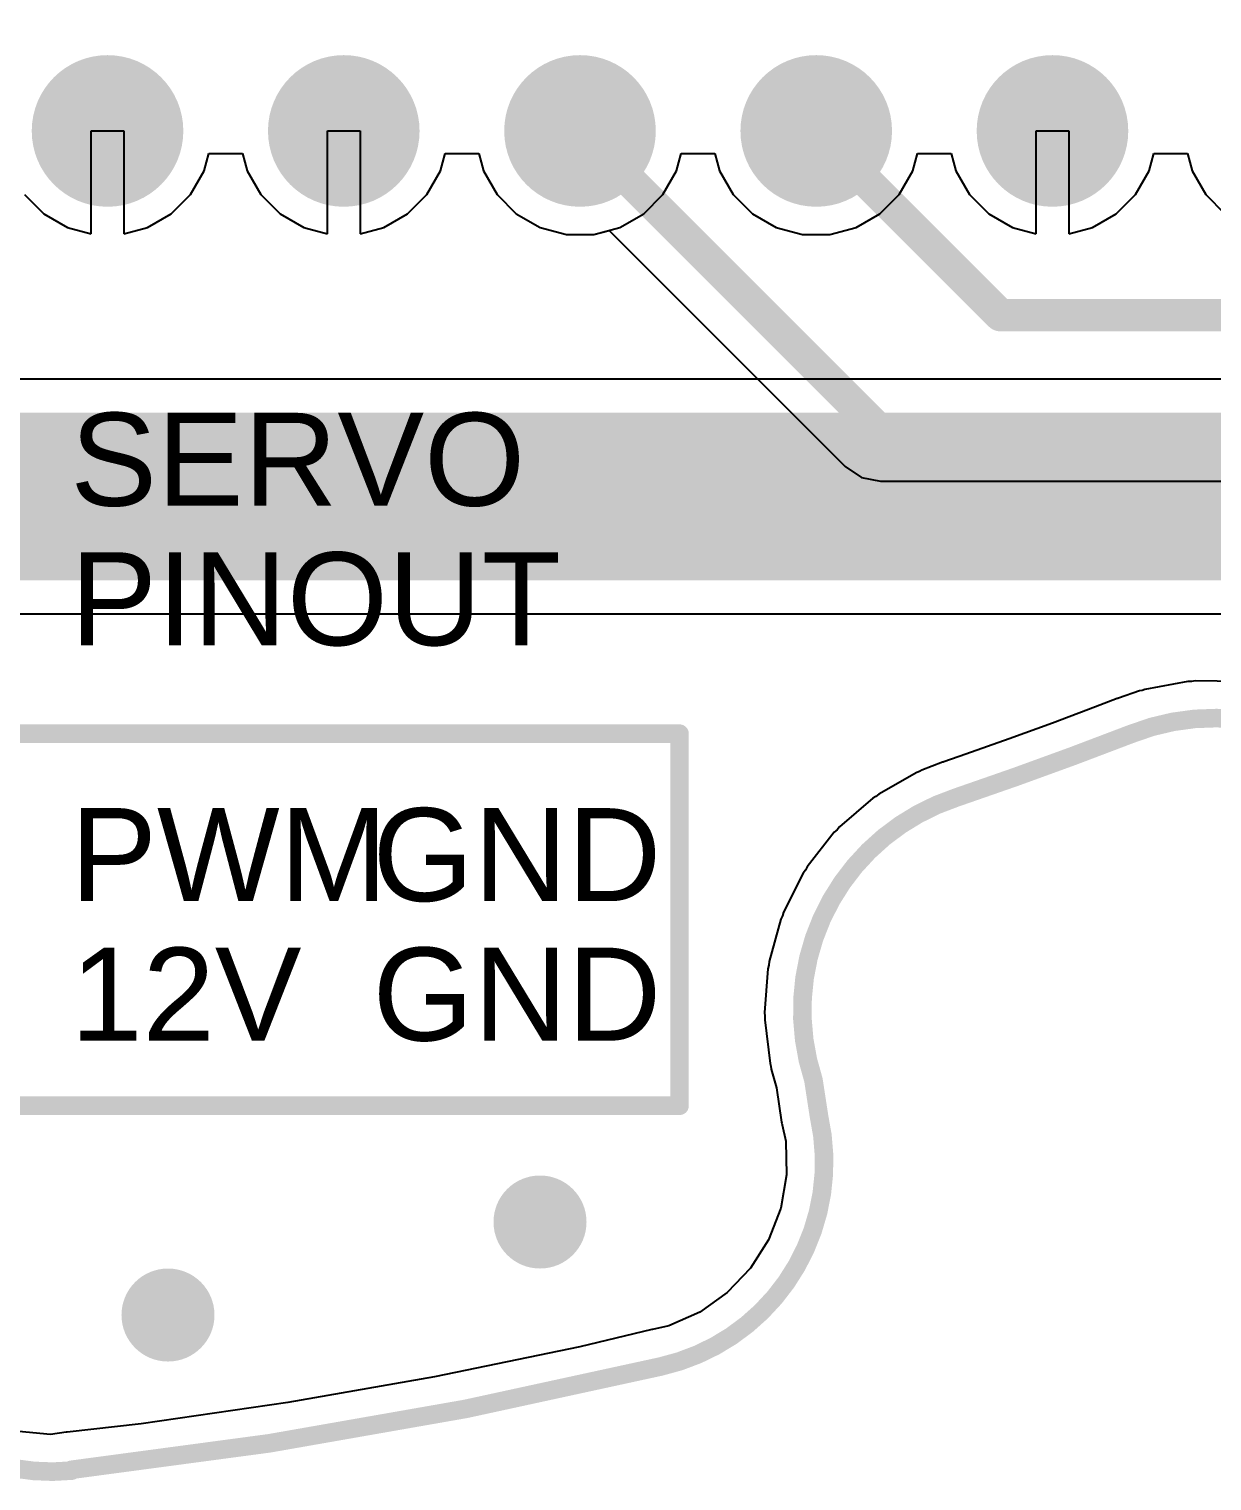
# Model space of a CAD drawing. Header units: inches. Extents: x 0 to 106, y 0 to 106.
# Drawn here: x 58.51 to 71.22, y 0.22 to 15.83 of the extents above; entities that cross this region are included whole.
import ezdxf

# ---------------------------------------------------------------- set-up
doc = ezdxf.new("R2010")
doc.units = ezdxf.units.IN
for name, color, linetype in [('Board Shape', 56, 'Continuous'), ('Bottom Layer', 5, 'Continuous'), ('Bottom Overlay', 54, 'Continuous'), ('Bottom Solder', 6, 'Continuous'), ('Layer 1', 16, 'Continuous'), ('Layer 2', 76, 'Continuous'), ('Mechanical 13', 56, 'Continuous'), ('Mechanical 15', 56, 'Continuous'), ('Multi-Layer', 9, 'Continuous'), ('Pad Holes', 156, 'Continuous'), ('Top Layer', 1, 'Continuous'), ('Top Overlay', 2, 'Continuous'), ('Top Solder', 216, 'Continuous'), ('Via Holes', 16, 'Continuous')]:
    doc.layers.add(name, color=color, linetype=linetype)
doc.styles.add('Arial', font='', dxfattribs={"height": 0.2})
doc.styles.get('Arial').set_extended_font_data('Arial')

# ---------------------------------------------------------------- blocks, each defined once
blk = doc.blocks.new('IDC_40_M_____________B_263')
at = {"layer": 'Bottom Layer'}
h = blk.add_hatch(color=5, dxfattribs=at)
edge = h.paths.add_edge_path()
edge.add_arc((6.35, -1.27), 0.765, 0, 360)
h = blk.add_hatch(color=5, dxfattribs=at)
edge = h.paths.add_edge_path()
edge.add_arc((8.89, -1.27), 0.765, 0, 360)
h = blk.add_hatch(color=5, dxfattribs=at)
edge = h.paths.add_edge_path()
edge.add_arc((11.43, -1.27), 0.765, 0, 360)
h = blk.add_hatch(color=5, dxfattribs=at)
edge = h.paths.add_edge_path()
edge.add_arc((13.97, -1.27), 0.765, 0, 360)
h = blk.add_hatch(color=5, dxfattribs=at)
edge = h.paths.add_edge_path()
edge.add_arc((16.51, -1.27), 0.765, 0, 360)
at = {"layer": 'Bottom Solder'}
h = blk.add_hatch(color=6, dxfattribs=at)
edge = h.paths.add_edge_path()
edge.add_arc((6.35, -1.27), 0.815, 0, 360)
h = blk.add_hatch(color=6, dxfattribs=at)
edge = h.paths.add_edge_path()
edge.add_arc((8.89, -1.27), 0.815, 0, 360)
h = blk.add_hatch(color=6, dxfattribs=at)
edge = h.paths.add_edge_path()
edge.add_arc((11.43, -1.27), 0.815, 0, 360)
h = blk.add_hatch(color=6, dxfattribs=at)
edge = h.paths.add_edge_path()
edge.add_arc((13.97, -1.27), 0.815, 0, 360)
h = blk.add_hatch(color=6, dxfattribs=at)
edge = h.paths.add_edge_path()
edge.add_arc((16.51, -1.27), 0.815, 0, 360)
at = {"layer": 'Layer 1'}
h = blk.add_hatch(color=16, dxfattribs=at)
edge = h.paths.add_edge_path()
edge.add_arc((6.35, -1.27), 0.765, 0, 360)
h = blk.add_hatch(color=16, dxfattribs=at)
edge = h.paths.add_edge_path()
edge.add_arc((8.89, -1.27), 0.765, 0, 360)
h = blk.add_hatch(color=16, dxfattribs=at)
edge = h.paths.add_edge_path()
edge.add_arc((11.43, -1.27), 0.765, 0, 360)
h = blk.add_hatch(color=16, dxfattribs=at)
edge = h.paths.add_edge_path()
edge.add_arc((13.97, -1.27), 0.765, 0, 360)
h = blk.add_hatch(color=16, dxfattribs=at)
edge = h.paths.add_edge_path()
edge.add_arc((16.51, -1.27), 0.765, 0, 360)
at = {"layer": 'Layer 2'}
h = blk.add_hatch(color=76, dxfattribs=at)
edge = h.paths.add_edge_path()
edge.add_arc((6.35, -1.27), 0.765, 0, 360)
h = blk.add_hatch(color=76, dxfattribs=at)
edge = h.paths.add_edge_path()
edge.add_arc((8.89, -1.27), 0.765, 0, 360)
h = blk.add_hatch(color=76, dxfattribs=at)
edge = h.paths.add_edge_path()
edge.add_arc((11.43, -1.27), 0.765, 0, 360)
h = blk.add_hatch(color=76, dxfattribs=at)
edge = h.paths.add_edge_path()
edge.add_arc((13.97, -1.27), 0.765, 0, 360)
h = blk.add_hatch(color=76, dxfattribs=at)
edge = h.paths.add_edge_path()
edge.add_arc((16.51, -1.27), 0.765, 0, 360)
at = {"layer": 'Multi-Layer'}
h = blk.add_hatch(color=9, dxfattribs=at)
edge = h.paths.add_edge_path()
edge.add_arc((6.35, -1.27), 0.765, 0, 360)
h = blk.add_hatch(color=9, dxfattribs=at)
edge = h.paths.add_edge_path()
edge.add_arc((8.89, -1.27), 0.765, 0, 360)
h = blk.add_hatch(color=9, dxfattribs=at)
edge = h.paths.add_edge_path()
edge.add_arc((11.43, -1.27), 0.765, 0, 360)
h = blk.add_hatch(color=9, dxfattribs=at)
edge = h.paths.add_edge_path()
edge.add_arc((13.97, -1.27), 0.765, 0, 360)
h = blk.add_hatch(color=9, dxfattribs=at)
edge = h.paths.add_edge_path()
edge.add_arc((16.51, -1.27), 0.765, 0, 360)
at = {"layer": 'Pad Holes'}
h = blk.add_hatch(color=7, dxfattribs=at)
edge = h.paths.add_edge_path()
edge.add_arc((6.35, -1.27), 0.51, 0, 360)
h = blk.add_hatch(color=7, dxfattribs=at)
edge = h.paths.add_edge_path()
edge.add_arc((8.89, -1.27), 0.51, 0, 360)
h = blk.add_hatch(color=7, dxfattribs=at)
edge = h.paths.add_edge_path()
edge.add_arc((11.43, -1.27), 0.51, 0, 360)
h = blk.add_hatch(color=7, dxfattribs=at)
edge = h.paths.add_edge_path()
edge.add_arc((13.97, -1.27), 0.51, 0, 360)
h = blk.add_hatch(color=7, dxfattribs=at)
edge = h.paths.add_edge_path()
edge.add_arc((16.51, -1.27), 0.51, 0, 360)
at = {"layer": 'Top Layer'}
h = blk.add_hatch(color=1, dxfattribs=at)
edge = h.paths.add_edge_path()
edge.add_arc((6.35, -1.27), 0.765, 0, 360)
h = blk.add_hatch(color=1, dxfattribs=at)
edge = h.paths.add_edge_path()
edge.add_arc((8.89, -1.27), 0.765, 0, 360)
h = blk.add_hatch(color=1, dxfattribs=at)
edge = h.paths.add_edge_path()
edge.add_arc((11.43, -1.27), 0.765, 0, 360)
h = blk.add_hatch(color=1, dxfattribs=at)
edge = h.paths.add_edge_path()
edge.add_arc((13.97, -1.27), 0.765, 0, 360)
h = blk.add_hatch(color=1, dxfattribs=at)
edge = h.paths.add_edge_path()
edge.add_arc((16.51, -1.27), 0.765, 0, 360)
at = {"layer": 'Top Solder'}
h = blk.add_hatch(color=216, dxfattribs=at)
edge = h.paths.add_edge_path()
edge.add_arc((6.35, -1.27), 0.815, 0, 360)
h = blk.add_hatch(color=216, dxfattribs=at)
edge = h.paths.add_edge_path()
edge.add_arc((8.89, -1.27), 0.815, 0, 360)
h = blk.add_hatch(color=216, dxfattribs=at)
edge = h.paths.add_edge_path()
edge.add_arc((11.43, -1.27), 0.815, 0, 360)
h = blk.add_hatch(color=216, dxfattribs=at)
edge = h.paths.add_edge_path()
edge.add_arc((13.97, -1.27), 0.815, 0, 360)
h = blk.add_hatch(color=216, dxfattribs=at)
edge = h.paths.add_edge_path()
edge.add_arc((16.51, -1.27), 0.815, 0, 360)
at = {"layer": 'Bottom Overlay'}
blk.add_lwpolyline([(1.27, -4.445, 0.2, 0.2, 0), (27.94, -4.445, 0.2, 0.2, 0)], format="xyseb", dxfattribs=at)
at = {"layer": 'Mechanical 13'}
blk.add_lwpolyline([(-29.21, -4.826, 0.127, 0.127, 0), (29.25, -4.826, 0.127, 0.127, 0)], format="xyseb", dxfattribs=at)
at = {"layer": 'Mechanical 15'}
blk.add_lwpolyline([(-29.25, -4.9, 0.127, 0.127, 0), (29.25, -4.9, 0.127, 0.127, 0)], format="xyseb", dxfattribs=at)

msp = doc.modelspace()

# ---------------------------------------------------------------- hatches: boundary and pattern name
at = {"layer": 'Bottom Layer'}
h = msp.add_hatch(color=5, dxfattribs=at)
edge = h.paths.add_edge_path()
edge.add_arc((64, 3), 0.5, 0, 360)
h = msp.add_hatch(color=5, dxfattribs=at)
edge = h.paths.add_edge_path()
edge.add_arc((60, 2), 0.5, 0, 360)
at = {"layer": 'Layer 1'}
h = msp.add_hatch(color=16, dxfattribs=at)
edge = h.paths.add_edge_path()
edge.add_arc((64, 3), 0.5, 0, 360)
h = msp.add_hatch(color=16, dxfattribs=at)
edge = h.paths.add_edge_path()
edge.add_arc((60, 2), 0.5, 0, 360)
at = {"layer": 'Layer 2'}
h = msp.add_hatch(color=76, dxfattribs=at)
edge = h.paths.add_edge_path()
edge.add_arc((64, 3), 0.5, 0, 360)
h = msp.add_hatch(color=76, dxfattribs=at)
edge = h.paths.add_edge_path()
edge.add_arc((60, 2), 0.5, 0, 360)
at = {"layer": 'Top Layer'}
h = msp.add_hatch(color=1, dxfattribs=at)
edge = h.paths.add_edge_path()
edge.add_arc((64, 3), 0.5, 0, 360)
h = msp.add_hatch(color=1, dxfattribs=at)
edge = h.paths.add_edge_path()
edge.add_arc((60, 2), 0.5, 0, 360)
at = {"layer": 'Via Holes'}
h = msp.add_hatch(color=7, dxfattribs=at)
edge = h.paths.add_edge_path()
edge.add_arc((64, 3), 0.25, 0, 360)
h = msp.add_hatch(color=7, dxfattribs=at)
edge = h.paths.add_edge_path()
edge.add_arc((60, 2), 0.25, 0, 360)

# ---------------------------------------------------------------- linework, layer by layer
at = {"layer": 'Board Shape'}
for points in [[(68.125, 103.796, 0.2, 0.2, -0.680616), (76.614, 5.551, 0.2, 0.2, 0)], [(70.353, 8.246, 0.2, 0.2, -0.414213), (73.479, 6.906, 0.2, 0.2, 0)], [(70.353, 8.246, 0.2, 0.2, -0.010416), (68.474, 7.563, 0.2, 0.2, 0)], [(66.94, 4.526, 0.2, 0.2, -0.414214), (68.474, 7.563, 0.2, 0.2, 0)], [(66.94, 4.526, 0.2, 0.2, 0), (67, 4.136, 0.2, 0.2, 0)], [(67, 4.136, 0.2, 0.2, -0.414214), (65.299, 1.447, 0.2, 0.2, 0)], [(58.963, 0.327, 0.2, 0.2, -0.414214), (56.556, 2.295, 0.2, 0.2, 0)], [(65.299, 1.447, 0.2, 0.2, -0.030375), (58.962, 0.336, 0.2, 0.2, 0)]]:
    msp.add_lwpolyline(points, format="xyseb", dxfattribs=at)
for points in [[(70.303, 8.246, 0.1, 0.1, 1), (70.403, 8.246, 0.1, 0.1, 1)], [(70.303, 8.246, 0.1, 0.1, 1), (70.403, 8.246, 0.1, 0.1, 1)], [(68.424, 7.563, 0.1, 0.1, 1), (68.524, 7.563, 0.1, 0.1, 1)], [(68.424, 7.563, 0.1, 0.1, 1), (68.524, 7.563, 0.1, 0.1, 1)], [(66.89, 4.526, 0.1, 0.1, 1), (66.99, 4.526, 0.1, 0.1, 1)], [(66.89, 4.526, 0.1, 0.1, 1), (66.99, 4.526, 0.1, 0.1, 1)], [(66.95, 4.136, 0.1, 0.1, 1), (67.05, 4.136, 0.1, 0.1, 1)], [(66.95, 4.136, 0.1, 0.1, 1), (67.05, 4.136, 0.1, 0.1, 1)], [(65.249, 1.447, 0.1, 0.1, 1), (65.349, 1.447, 0.1, 0.1, 1)], [(65.249, 1.447, 0.1, 0.1, 1), (65.349, 1.447, 0.1, 0.1, 1)], [(58.912, 0.336, 0.1, 0.1, 1), (59.012, 0.336, 0.1, 0.1, 1)], [(58.913, 0.327, 0.1, 0.1, 1), (59.013, 0.327, 0.1, 0.1, 1)]]:
    msp.add_lwpolyline(points, format="xyseb", close=True, dxfattribs=at)
at = {"layer": 'Bottom Layer'}
for p, q in [((59.175, 13.623), (59.175, 14.73)), ((59.175, 14.73), (59.525, 14.73)), ((59.525, 14.73), (59.525, 13.623)), ((61.715, 13.623), (61.715, 14.73)), ((61.715, 14.73), (62.065, 14.73)), ((62.065, 14.73), (62.065, 13.623)), ((69.335, 13.623), (69.335, 14.73)), ((69.335, 14.73), (69.685, 14.73)), ((69.685, 14.73), (69.685, 13.623)), ((60.389, 14.3), (60.439, 14.486)), ((60.439, 14.486), (60.801, 14.486)), ((60.801, 14.486), (60.851, 14.3)), ((62.929, 14.3), (62.979, 14.486)), ((62.979, 14.486), (63.341, 14.486)), ((63.341, 14.486), (63.391, 14.3)), ((65.469, 14.3), (65.519, 14.486)), ((65.519, 14.486), (65.881, 14.486)), ((65.881, 14.486), (65.931, 14.3)), ((68.009, 14.3), (68.059, 14.486)), ((68.059, 14.486), (68.421, 14.486)), ((68.421, 14.486), (68.471, 14.3)), ((70.549, 14.3), (70.599, 14.486)), ((70.599, 14.486), (70.961, 14.486)), ((70.961, 14.486), (71.011, 14.3)), ((60.242, 14.045), (60.389, 14.3)), ((60.851, 14.3), (60.998, 14.045)), ((62.782, 14.045), (62.929, 14.3)), ((63.391, 14.3), (63.538, 14.045)), ((65.322, 14.045), (65.469, 14.3)), ((65.931, 14.3), (66.078, 14.045)), ((67.862, 14.045), (68.009, 14.3)), ((68.471, 14.3), (68.618, 14.045)), ((70.402, 14.045), (70.549, 14.3)), ((71.011, 14.3), (71.158, 14.045)), ((58.458, 14.045), (58.665, 13.838)), ((60.035, 13.838), (60.242, 14.045)), ((60.998, 14.045), (61.205, 13.838)), ((62.575, 13.838), (62.782, 14.045)), ((63.538, 14.045), (63.745, 13.838)), ((65.115, 13.838), (65.322, 14.045)), ((66.078, 14.045), (66.285, 13.838)), ((67.655, 13.838), (67.862, 14.045)), ((68.618, 14.045), (68.825, 13.838)), ((70.195, 13.838), (70.402, 14.045)), ((71.158, 14.045), (71.365, 13.838)), ((58.665, 13.838), (58.92, 13.691)), ((59.78, 13.691), (60.035, 13.838)), ((61.205, 13.838), (61.46, 13.691)), ((62.32, 13.691), (62.575, 13.838)), ((63.745, 13.838), (64, 13.691)), ((64.86, 13.691), (65.115, 13.838)), ((66.285, 13.838), (66.54, 13.691)), ((67.4, 13.691), (67.655, 13.838)), ((68.825, 13.838), (69.08, 13.691)), ((69.94, 13.691), (70.195, 13.838)), ((58.92, 13.691), (59.175, 13.623)), ((59.525, 13.623), (59.78, 13.691)), ((61.46, 13.691), (61.715, 13.623)), ((62.065, 13.623), (62.32, 13.691)), ((64, 13.691), (64.283, 13.615)), ((64.283, 13.615), (64.577, 13.615)), ((64.577, 13.615), (64.86, 13.691)), ((66.54, 13.691), (66.823, 13.615)), ((66.823, 13.615), (67.117, 13.615)), ((67.117, 13.615), (67.4, 13.691)), ((69.08, 13.691), (69.335, 13.623)), ((69.685, 13.623), (69.94, 13.691)), ((79.478, 12.061), (35.822, 12.061)), ((35.3, 9.539), (80, 9.539)), ((70.965, 8.81), (70.502, 8.724)), ((71.005, 8.81), (70.965, 8.81)), ((71.045, 8.817), (71.005, 8.81)), ((71.516, 8.811), (71.045, 8.817)), ((70.205, 8.627), (69.974, 8.537)), ((70.213, 8.628), (70.205, 8.627)), ((70.22, 8.632), (70.213, 8.628)), ((70.444, 8.709), (70.22, 8.632)), ((70.473, 8.713), (70.444, 8.709)), ((70.502, 8.724), (70.473, 8.713)), ((69.974, 8.537), (69.51, 8.363)), ((69.51, 8.363), (69.044, 8.193)), ((69.044, 8.193), (68.577, 8.029)), ((68.577, 8.029), (68.342, 7.949)), ((68.053, 7.833), (67.642, 7.601)), ((68.082, 7.842), (68.053, 7.833)), ((68.107, 7.859), (68.082, 7.842)), ((68.328, 7.943), (68.107, 7.859)), ((68.336, 7.945), (68.328, 7.943)), ((68.342, 7.949), (68.336, 7.945)), ((67.577, 7.555), (67.219, 7.248)), ((67.612, 7.575), (67.577, 7.555)), ((67.642, 7.601), (67.612, 7.575)), ((67.164, 7.19), (66.874, 6.818)), ((67.195, 7.216), (67.164, 7.19)), ((67.219, 7.248), (67.195, 7.216)), ((66.831, 6.751), (66.618, 6.33)), ((66.856, 6.782), (66.831, 6.751)), ((66.874, 6.818), (66.856, 6.782)), ((66.589, 6.255), (66.463, 5.801)), ((66.607, 6.291), (66.589, 6.255)), ((66.618, 6.33), (66.607, 6.291)), ((66.463, 5.801), (66.46, 5.761)), ((66.449, 5.722), (66.414, 5.252)), ((66.46, 5.761), (66.449, 5.722)), ((66.414, 5.252), (66.419, 5.212)), ((66.419, 5.212), (66.416, 5.172)), ((66.416, 5.172), (66.473, 4.704)), ((66.473, 4.704), (66.482, 4.675)), ((66.482, 4.675), (66.485, 4.645)), ((66.485, 4.645), (66.541, 4.441)), ((66.541, 4.441), (66.596, 4.075)), ((66.596, 4.075), (66.601, 4.061)), ((66.601, 4.061), (66.602, 4.046)), ((66.602, 4.046), (66.642, 3.869)), ((66.642, 3.869), (66.651, 3.506)), ((66.651, 3.506), (66.589, 3.149)), ((66.589, 3.149), (66.458, 2.81)), ((66.458, 2.81), (66.264, 2.504)), ((66.264, 2.504), (66.014, 2.241)), ((66.014, 2.241), (65.718, 2.032)), ((65.718, 2.032), (65.386, 1.884)), ((65.386, 1.884), (65.209, 1.845)), ((65.204, 1.843), (64.427, 1.658)), ((65.207, 1.844), (65.204, 1.843)), ((65.209, 1.845), (65.207, 1.844)), ((64.427, 1.658), (62.864, 1.335)), ((62.864, 1.335), (61.29, 1.059)), ((61.29, 1.059), (59.71, 0.831)), ((59.71, 0.831), (58.916, 0.742)), ((58.738, 0.716), (58.396, 0.749)), ((58.904, 0.74), (58.738, 0.716)), ((58.91, 0.74), (58.904, 0.74)), ((58.916, 0.742), (58.91, 0.74))]:
    msp.add_line(p, q, dxfattribs=at)
msp.add_lwpolyline([(35.3, 10.8, 1.8, 1.8, 0), (80, 10.8, 1.8, 1.8, 0)], format="xyseb", dxfattribs=at)
at = {"layer": 'Layer 1'}
for p, q in [((59.175, 13.623), (59.175, 14.73)), ((59.175, 14.73), (59.525, 14.73)), ((59.525, 14.73), (59.525, 13.623)), ((61.715, 13.623), (61.715, 14.73)), ((61.715, 14.73), (62.065, 14.73)), ((62.065, 14.73), (62.065, 13.623)), ((69.335, 13.623), (69.335, 14.73)), ((69.335, 14.73), (69.685, 14.73)), ((69.685, 14.73), (69.685, 13.623)), ((60.389, 14.3), (60.439, 14.486)), ((60.439, 14.486), (60.801, 14.486)), ((60.801, 14.486), (60.851, 14.3)), ((62.929, 14.3), (62.979, 14.486)), ((62.979, 14.486), (63.341, 14.486)), ((63.341, 14.486), (63.391, 14.3)), ((65.469, 14.3), (65.519, 14.486)), ((65.519, 14.486), (65.881, 14.486)), ((65.881, 14.486), (65.931, 14.3)), ((68.009, 14.3), (68.059, 14.486)), ((68.059, 14.486), (68.421, 14.486)), ((68.421, 14.486), (68.471, 14.3)), ((70.549, 14.3), (70.599, 14.486)), ((70.599, 14.486), (70.961, 14.486)), ((70.961, 14.486), (71.011, 14.3)), ((60.242, 14.045), (60.389, 14.3)), ((60.851, 14.3), (60.998, 14.045)), ((62.782, 14.045), (62.929, 14.3)), ((63.391, 14.3), (63.538, 14.045)), ((65.322, 14.045), (65.469, 14.3)), ((65.931, 14.3), (66.078, 14.045)), ((67.862, 14.045), (68.009, 14.3)), ((68.471, 14.3), (68.618, 14.045)), ((70.402, 14.045), (70.549, 14.3)), ((71.011, 14.3), (71.158, 14.045)), ((58.458, 14.045), (58.665, 13.838)), ((60.035, 13.838), (60.242, 14.045)), ((60.998, 14.045), (61.205, 13.838)), ((62.575, 13.838), (62.782, 14.045)), ((63.538, 14.045), (63.745, 13.838)), ((65.115, 13.838), (65.322, 14.045)), ((66.078, 14.045), (66.285, 13.838)), ((67.655, 13.838), (67.862, 14.045)), ((68.618, 14.045), (68.825, 13.838)), ((70.195, 13.838), (70.402, 14.045)), ((71.158, 14.045), (71.365, 13.838)), ((58.665, 13.838), (58.92, 13.691)), ((59.78, 13.691), (60.035, 13.838)), ((61.205, 13.838), (61.46, 13.691)), ((62.32, 13.691), (62.575, 13.838)), ((63.745, 13.838), (64, 13.691)), ((64.86, 13.691), (65.115, 13.838)), ((66.285, 13.838), (66.54, 13.691)), ((67.4, 13.691), (67.655, 13.838)), ((68.825, 13.838), (69.08, 13.691)), ((69.94, 13.691), (70.195, 13.838)), ((58.92, 13.691), (59.175, 13.623)), ((59.525, 13.623), (59.78, 13.691)), ((61.46, 13.691), (61.715, 13.623)), ((62.065, 13.623), (62.32, 13.691)), ((64, 13.691), (64.283, 13.615)), ((64.283, 13.615), (64.577, 13.615)), ((64.577, 13.615), (64.86, 13.691)), ((66.54, 13.691), (66.823, 13.615)), ((66.823, 13.615), (67.117, 13.615)), ((67.117, 13.615), (67.4, 13.691)), ((69.08, 13.691), (69.335, 13.623)), ((69.685, 13.623), (69.94, 13.691)), ((70.965, 8.81), (70.502, 8.724)), ((71.005, 8.81), (70.965, 8.81)), ((71.045, 8.817), (71.005, 8.81)), ((71.516, 8.811), (71.045, 8.817)), ((70.205, 8.627), (69.974, 8.537)), ((70.213, 8.628), (70.205, 8.627)), ((70.22, 8.632), (70.213, 8.628)), ((70.444, 8.709), (70.22, 8.632)), ((70.473, 8.713), (70.444, 8.709)), ((70.502, 8.724), (70.473, 8.713)), ((69.974, 8.537), (69.51, 8.363)), ((69.51, 8.363), (69.044, 8.193)), ((69.044, 8.193), (68.577, 8.029)), ((68.577, 8.029), (68.342, 7.949)), ((68.053, 7.833), (67.642, 7.601)), ((68.082, 7.842), (68.053, 7.833)), ((68.107, 7.859), (68.082, 7.842)), ((68.328, 7.943), (68.107, 7.859)), ((68.336, 7.945), (68.328, 7.943)), ((68.342, 7.949), (68.336, 7.945)), ((67.577, 7.555), (67.219, 7.248)), ((67.612, 7.575), (67.577, 7.555)), ((67.642, 7.601), (67.612, 7.575)), ((67.164, 7.19), (66.874, 6.818)), ((67.195, 7.216), (67.164, 7.19)), ((67.219, 7.248), (67.195, 7.216)), ((66.831, 6.751), (66.618, 6.33)), ((66.856, 6.782), (66.831, 6.751)), ((66.874, 6.818), (66.856, 6.782)), ((66.589, 6.255), (66.463, 5.801)), ((66.607, 6.291), (66.589, 6.255)), ((66.618, 6.33), (66.607, 6.291)), ((66.463, 5.801), (66.46, 5.761)), ((66.449, 5.722), (66.414, 5.252)), ((66.46, 5.761), (66.449, 5.722)), ((66.414, 5.252), (66.419, 5.212)), ((66.419, 5.212), (66.416, 5.172)), ((66.416, 5.172), (66.473, 4.704)), ((66.473, 4.704), (66.482, 4.675)), ((66.482, 4.675), (66.485, 4.645)), ((66.485, 4.645), (66.541, 4.441)), ((66.541, 4.441), (66.596, 4.075)), ((66.596, 4.075), (66.601, 4.061)), ((66.601, 4.061), (66.602, 4.046)), ((66.602, 4.046), (66.642, 3.869)), ((66.642, 3.869), (66.651, 3.506)), ((66.651, 3.506), (66.589, 3.149)), ((66.589, 3.149), (66.458, 2.81)), ((66.458, 2.81), (66.264, 2.504)), ((66.264, 2.504), (66.014, 2.241)), ((66.014, 2.241), (65.718, 2.032)), ((65.718, 2.032), (65.386, 1.884)), ((65.386, 1.884), (65.209, 1.845)), ((65.204, 1.843), (64.427, 1.658)), ((65.207, 1.844), (65.204, 1.843)), ((65.209, 1.845), (65.207, 1.844)), ((64.427, 1.658), (62.864, 1.335)), ((62.864, 1.335), (61.29, 1.059)), ((61.29, 1.059), (59.71, 0.831)), ((59.71, 0.831), (58.916, 0.742)), ((58.738, 0.716), (58.396, 0.749)), ((58.904, 0.74), (58.738, 0.716)), ((58.91, 0.74), (58.904, 0.74)), ((58.916, 0.742), (58.91, 0.74))]:
    msp.add_line(p, q, dxfattribs=at)
at = {"layer": 'Layer 2'}
for p, q in [((59.175, 13.623), (59.175, 14.73)), ((59.175, 14.73), (59.525, 14.73)), ((59.525, 14.73), (59.525, 13.623)), ((61.715, 13.623), (61.715, 14.73)), ((61.715, 14.73), (62.065, 14.73)), ((62.065, 14.73), (62.065, 13.623)), ((69.335, 13.623), (69.335, 14.73)), ((69.335, 14.73), (69.685, 14.73)), ((69.685, 14.73), (69.685, 13.623)), ((60.389, 14.3), (60.439, 14.486)), ((60.439, 14.486), (60.801, 14.486)), ((60.801, 14.486), (60.851, 14.3)), ((62.929, 14.3), (62.979, 14.486)), ((62.979, 14.486), (63.341, 14.486)), ((63.341, 14.486), (63.391, 14.3)), ((65.469, 14.3), (65.519, 14.486)), ((65.519, 14.486), (65.881, 14.486)), ((65.881, 14.486), (65.931, 14.3)), ((68.009, 14.3), (68.059, 14.486)), ((68.059, 14.486), (68.421, 14.486)), ((68.421, 14.486), (68.471, 14.3)), ((70.549, 14.3), (70.599, 14.486)), ((70.599, 14.486), (70.961, 14.486)), ((70.961, 14.486), (71.011, 14.3)), ((60.242, 14.045), (60.389, 14.3)), ((60.851, 14.3), (60.998, 14.045)), ((62.782, 14.045), (62.929, 14.3)), ((63.391, 14.3), (63.538, 14.045)), ((65.322, 14.045), (65.469, 14.3)), ((65.931, 14.3), (66.078, 14.045)), ((67.862, 14.045), (68.009, 14.3)), ((68.471, 14.3), (68.618, 14.045)), ((70.402, 14.045), (70.549, 14.3)), ((71.011, 14.3), (71.158, 14.045)), ((58.458, 14.045), (58.665, 13.838)), ((60.035, 13.838), (60.242, 14.045)), ((60.998, 14.045), (61.205, 13.838)), ((62.575, 13.838), (62.782, 14.045)), ((63.538, 14.045), (63.745, 13.838)), ((65.115, 13.838), (65.322, 14.045)), ((66.078, 14.045), (66.285, 13.838)), ((67.655, 13.838), (67.862, 14.045)), ((68.618, 14.045), (68.825, 13.838)), ((70.195, 13.838), (70.402, 14.045)), ((71.158, 14.045), (71.365, 13.838)), ((58.665, 13.838), (58.92, 13.691)), ((59.78, 13.691), (60.035, 13.838)), ((61.205, 13.838), (61.46, 13.691)), ((62.32, 13.691), (62.575, 13.838)), ((63.745, 13.838), (64, 13.691)), ((64.86, 13.691), (65.115, 13.838)), ((66.285, 13.838), (66.54, 13.691)), ((67.4, 13.691), (67.655, 13.838)), ((68.825, 13.838), (69.08, 13.691)), ((69.94, 13.691), (70.195, 13.838)), ((58.92, 13.691), (59.175, 13.623)), ((59.525, 13.623), (59.78, 13.691)), ((61.46, 13.691), (61.715, 13.623)), ((62.065, 13.623), (62.32, 13.691)), ((64, 13.691), (64.283, 13.615)), ((64.283, 13.615), (64.577, 13.615)), ((64.577, 13.615), (64.86, 13.691)), ((66.54, 13.691), (66.823, 13.615)), ((66.823, 13.615), (67.117, 13.615)), ((67.117, 13.615), (67.4, 13.691)), ((69.08, 13.691), (69.335, 13.623)), ((69.685, 13.623), (69.94, 13.691)), ((70.965, 8.81), (70.502, 8.724)), ((71.005, 8.81), (70.965, 8.81)), ((71.045, 8.817), (71.005, 8.81)), ((71.516, 8.811), (71.045, 8.817)), ((70.205, 8.627), (69.974, 8.537)), ((70.213, 8.628), (70.205, 8.627)), ((70.22, 8.632), (70.213, 8.628)), ((70.444, 8.709), (70.22, 8.632)), ((70.473, 8.713), (70.444, 8.709)), ((70.502, 8.724), (70.473, 8.713)), ((69.974, 8.537), (69.51, 8.363)), ((69.51, 8.363), (69.044, 8.193)), ((69.044, 8.193), (68.577, 8.029)), ((68.577, 8.029), (68.342, 7.949)), ((68.053, 7.833), (67.642, 7.601)), ((68.082, 7.842), (68.053, 7.833)), ((68.107, 7.859), (68.082, 7.842)), ((68.328, 7.943), (68.107, 7.859)), ((68.336, 7.945), (68.328, 7.943)), ((68.342, 7.949), (68.336, 7.945)), ((67.577, 7.555), (67.219, 7.248)), ((67.612, 7.575), (67.577, 7.555)), ((67.642, 7.601), (67.612, 7.575)), ((67.164, 7.19), (66.874, 6.818)), ((67.195, 7.216), (67.164, 7.19)), ((67.219, 7.248), (67.195, 7.216)), ((66.831, 6.751), (66.618, 6.33)), ((66.856, 6.782), (66.831, 6.751)), ((66.874, 6.818), (66.856, 6.782)), ((66.589, 6.255), (66.463, 5.801)), ((66.607, 6.291), (66.589, 6.255)), ((66.618, 6.33), (66.607, 6.291)), ((66.463, 5.801), (66.46, 5.761)), ((66.449, 5.722), (66.414, 5.252)), ((66.46, 5.761), (66.449, 5.722)), ((66.414, 5.252), (66.419, 5.212)), ((66.419, 5.212), (66.416, 5.172)), ((66.416, 5.172), (66.473, 4.704)), ((66.473, 4.704), (66.482, 4.675)), ((66.482, 4.675), (66.485, 4.645)), ((66.485, 4.645), (66.541, 4.441)), ((66.541, 4.441), (66.596, 4.075)), ((66.596, 4.075), (66.601, 4.061)), ((66.601, 4.061), (66.602, 4.046)), ((66.602, 4.046), (66.642, 3.869)), ((66.642, 3.869), (66.651, 3.506)), ((66.651, 3.506), (66.589, 3.149)), ((66.589, 3.149), (66.458, 2.81)), ((66.458, 2.81), (66.264, 2.504)), ((66.264, 2.504), (66.014, 2.241)), ((66.014, 2.241), (65.718, 2.032)), ((65.718, 2.032), (65.386, 1.884)), ((65.386, 1.884), (65.209, 1.845)), ((65.204, 1.843), (64.427, 1.658)), ((65.207, 1.844), (65.204, 1.843)), ((65.209, 1.845), (65.207, 1.844)), ((64.427, 1.658), (62.864, 1.335)), ((62.864, 1.335), (61.29, 1.059)), ((61.29, 1.059), (59.71, 0.831)), ((59.71, 0.831), (58.916, 0.742)), ((58.738, 0.716), (58.396, 0.749)), ((58.904, 0.74), (58.738, 0.716)), ((58.91, 0.74), (58.904, 0.74)), ((58.916, 0.742), (58.91, 0.74))]:
    msp.add_line(p, q, dxfattribs=at)
at = {"layer": 'Top Layer'}
for p, q in [((59.175, 13.623), (59.175, 14.73)), ((59.175, 14.73), (59.525, 14.73)), ((59.525, 14.73), (59.525, 13.623)), ((61.715, 13.623), (61.715, 14.73)), ((61.715, 14.73), (62.065, 14.73)), ((62.065, 14.73), (62.065, 13.623)), ((60.389, 14.3), (60.439, 14.486)), ((60.439, 14.486), (60.801, 14.486)), ((60.801, 14.486), (60.851, 14.3)), ((62.929, 14.3), (62.979, 14.486)), ((62.979, 14.486), (63.341, 14.486)), ((63.341, 14.486), (63.391, 14.3)), ((60.242, 14.045), (60.389, 14.3)), ((60.851, 14.3), (60.998, 14.045)), ((62.782, 14.045), (62.929, 14.3)), ((63.391, 14.3), (63.538, 14.045)), ((58.458, 14.045), (58.665, 13.838)), ((60.035, 13.838), (60.242, 14.045)), ((60.998, 14.045), (61.205, 13.838)), ((62.575, 13.838), (62.782, 14.045)), ((63.538, 14.045), (63.745, 13.838)), ((58.665, 13.838), (58.92, 13.691)), ((59.78, 13.691), (60.035, 13.838)), ((61.205, 13.838), (61.46, 13.691)), ((62.32, 13.691), (62.575, 13.838)), ((63.745, 13.838), (64, 13.691)), ((58.92, 13.691), (59.175, 13.623)), ((59.525, 13.623), (59.78, 13.691)), ((61.46, 13.691), (61.715, 13.623)), ((62.065, 13.623), (62.32, 13.691)), ((64, 13.691), (64.283, 13.615)), ((64.283, 13.615), (64.577, 13.615)), ((64.577, 13.615), (64.743, 13.66)), ((64.743, 13.66), (67.281, 11.121)), ((67.281, 11.121), (67.455, 11.005)), ((67.455, 11.005), (67.66, 10.965)), ((67.66, 10.965), (83.5, 10.965)), ((70.965, 8.81), (70.502, 8.724)), ((71.005, 8.81), (70.965, 8.81)), ((71.045, 8.817), (71.005, 8.81)), ((71.516, 8.811), (71.045, 8.817)), ((70.205, 8.627), (69.974, 8.537)), ((70.213, 8.628), (70.205, 8.627)), ((70.22, 8.632), (70.213, 8.628)), ((70.444, 8.709), (70.22, 8.632)), ((70.473, 8.713), (70.444, 8.709)), ((70.502, 8.724), (70.473, 8.713)), ((69.974, 8.537), (69.51, 8.363)), ((69.51, 8.363), (69.044, 8.193)), ((69.044, 8.193), (68.577, 8.029)), ((68.577, 8.029), (68.342, 7.949)), ((68.053, 7.833), (67.642, 7.601)), ((68.082, 7.842), (68.053, 7.833)), ((68.107, 7.859), (68.082, 7.842)), ((68.328, 7.943), (68.107, 7.859)), ((68.336, 7.945), (68.328, 7.943)), ((68.342, 7.949), (68.336, 7.945)), ((67.577, 7.555), (67.219, 7.248)), ((67.612, 7.575), (67.577, 7.555)), ((67.642, 7.601), (67.612, 7.575)), ((67.164, 7.19), (66.874, 6.818)), ((67.195, 7.216), (67.164, 7.19)), ((67.219, 7.248), (67.195, 7.216)), ((66.831, 6.751), (66.618, 6.33)), ((66.856, 6.782), (66.831, 6.751)), ((66.874, 6.818), (66.856, 6.782)), ((66.589, 6.255), (66.463, 5.801)), ((66.607, 6.291), (66.589, 6.255)), ((66.618, 6.33), (66.607, 6.291)), ((66.463, 5.801), (66.46, 5.761)), ((66.449, 5.722), (66.414, 5.252)), ((66.46, 5.761), (66.449, 5.722)), ((66.414, 5.252), (66.419, 5.212)), ((66.419, 5.212), (66.416, 5.172)), ((66.416, 5.172), (66.473, 4.704)), ((66.473, 4.704), (66.482, 4.675)), ((66.482, 4.675), (66.485, 4.645)), ((66.485, 4.645), (66.541, 4.441)), ((66.541, 4.441), (66.596, 4.075)), ((66.596, 4.075), (66.601, 4.061)), ((66.601, 4.061), (66.602, 4.046)), ((66.602, 4.046), (66.642, 3.869)), ((66.642, 3.869), (66.651, 3.506)), ((66.651, 3.506), (66.589, 3.149)), ((66.589, 3.149), (66.458, 2.81)), ((66.458, 2.81), (66.264, 2.504)), ((66.264, 2.504), (66.014, 2.241)), ((66.014, 2.241), (65.718, 2.032)), ((65.718, 2.032), (65.386, 1.884)), ((65.386, 1.884), (65.209, 1.845)), ((65.204, 1.843), (64.427, 1.658)), ((65.207, 1.844), (65.204, 1.843)), ((65.209, 1.845), (65.207, 1.844)), ((64.427, 1.658), (62.864, 1.335)), ((62.864, 1.335), (61.29, 1.059)), ((61.29, 1.059), (59.71, 0.831)), ((59.71, 0.831), (58.916, 0.742)), ((58.738, 0.716), (58.396, 0.749)), ((58.904, 0.74), (58.738, 0.716)), ((58.91, 0.74), (58.904, 0.74)), ((58.916, 0.742), (58.91, 0.74))]:
    msp.add_line(p, q, dxfattribs=at)
for points in [[(64.43, 14.73, 0.35, 0.35, 0), (67.66, 11.5, 0.35, 0.35, 0)], [(66.97, 14.73, 0.35, 0.35, 0), (68.95, 12.75, 0.35, 0.35, 0)], [(68.95, 12.75, 0.35, 0.35, 0), (83.25, 12.75, 0.35, 0.35, 0)], [(67.66, 11.5, 0.35, 0.35, 0), (83.5, 11.5, 0.35, 0.35, 0)]]:
    msp.add_lwpolyline(points, format="xyseb", dxfattribs=at)
for points in [[(64.342, 14.73, 0.175, 0.175, 1), (64.517, 14.73, 0.175, 0.175, 1)], [(66.882, 14.73, 0.175, 0.175, 1), (67.057, 14.73, 0.175, 0.175, 1)], [(68.863, 12.75, 0.175, 0.175, 1), (69.038, 12.75, 0.175, 0.175, 1)], [(68.863, 12.75, 0.175, 0.175, 1), (69.038, 12.75, 0.175, 0.175, 1)], [(67.572, 11.5, 0.175, 0.175, 1), (67.747, 11.5, 0.175, 0.175, 1)], [(67.572, 11.5, 0.175, 0.175, 1), (67.747, 11.5, 0.175, 0.175, 1)]]:
    msp.add_lwpolyline(points, format="xyseb", close=True, dxfattribs=at)
at = {"layer": 'Top Overlay'}
for points in [[(58.25, 8.25, 0.2, 0.2, 0), (65.5, 8.25, 0.2, 0.2, 0)], [(65.5, 4.25, 0.2, 0.2, 0), (65.5, 8.25, 0.2, 0.2, 0)], [(58.25, 4.25, 0.2, 0.2, 0), (65.5, 4.25, 0.2, 0.2, 0)]]:
    msp.add_lwpolyline(points, format="xyseb", dxfattribs=at)
for points in [[(65.45, 8.25, 0.1, 0.1, 1), (65.55, 8.25, 0.1, 0.1, 1)], [(65.45, 8.25, 0.1, 0.1, 1), (65.55, 8.25, 0.1, 0.1, 1)], [(65.45, 4.25, 0.1, 0.1, 1), (65.55, 4.25, 0.1, 0.1, 1)], [(65.45, 4.25, 0.1, 0.1, 1), (65.55, 4.25, 0.1, 0.1, 1)]]:
    msp.add_lwpolyline(points, format="xyseb", close=True, dxfattribs=at)

# ---------------------------------------------------------------- block references
msp.add_blockref('IDC_40_M_____________B_263', (53, 16))

# ---------------------------------------------------------------- texts
at = {"layer": 'Top Overlay', "style": 'Arial'}
for s, p in [('SERVO', (58.95, 10.7)), ('PINOUT', (58.95, 9.2)), ('PWM', (58.95, 6.45)), ('GND', (62.2, 6.45)), ('12V', (58.95, 4.95)), ('GND', (62.2, 4.95))]:
    msp.add_text(s, height=1, dxfattribs=at).set_placement(p)

doc.saveas('drawing.dxf')
